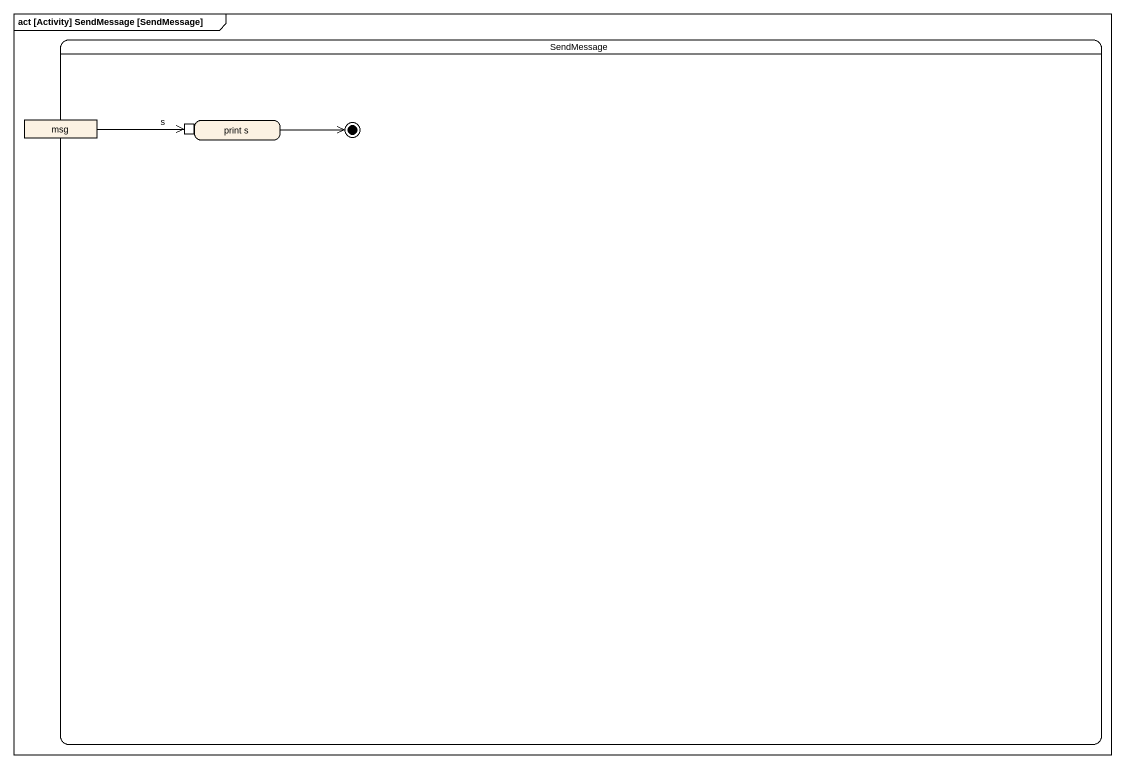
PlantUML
@startuml
mainframe act [Activity] SendMessage [SendMessage]
hide empty description
state SendMessage {
  state msg <<object>>
  state "print s" as print_s {
    state s <<inputPin>>
  }
  print_s -right-> [*]
}
msg -right-> s
@enduml
